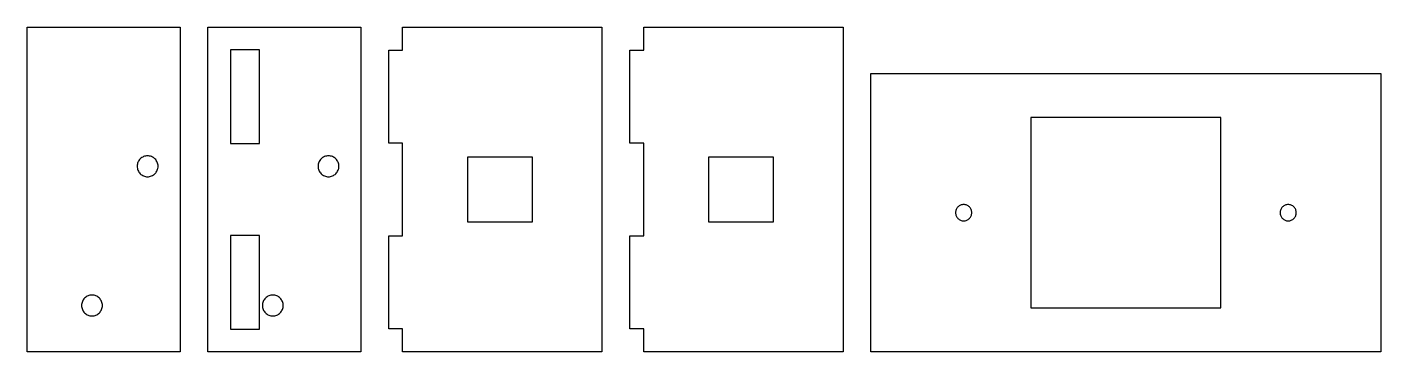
# Model space of a CAD drawing. Header units: millimetres. Extents: x 10 to 886, y 10 to 359.
# Drawn here: x 583 to 875, y 10 to 80 of the extents above; entities that cross this region are included whole.
import ezdxf

# ---------------------------------------------------------------- set-up
doc = ezdxf.new("R2010")
doc.units = ezdxf.units.MM

msp = doc.modelspace()

# ---------------------------------------------------------------- linework, layer by layer
at = {"color": 1}
for points in [[(583, 80), (616, 80), (616, 10), (583, 10), (583, 80)], [(655, 10), (622, 10), (622, 80), (655, 80), (655, 10)], [(661, 35), (664, 35), (664, 55), (661, 55), (661, 75), (664, 75), (664, 80), (707, 80), (707, 10), (664, 10), (664, 15), (661, 15), (661, 35)], [(713, 35), (716, 35), (716, 55), (713, 55), (713, 75), (716, 75), (716, 80), (759, 80), (759, 10), (716, 10), (716, 15), (713, 15), (713, 35)], [(633.1, 75.1), (626.9, 75.1), (626.9, 54.9), (633.1, 54.9), (633.1, 75.1)], [(875, 70), (875, 10), (765, 10), (765, 70), (875, 70)], [(799.5, 19.5), (840.5, 19.5), (840.5, 60.5), (799.5, 60.5), (799.5, 19.5)], [(611.24, 50.22), (611.21, 50.44), (611.15, 50.65), (611.08, 50.86), (610.98, 51.06), (610.87, 51.25), (610.74, 51.43), (610.59, 51.59), (610.43, 51.74), (610.25, 51.87), (610.06, 51.98), (609.86, 52.08), (609.65, 52.15), (609.44, 52.21), (609.22, 52.24), (609, 52.25), (608.78, 52.24), (608.56, 52.21), (608.35, 52.15), (608.14, 52.08), (607.94, 51.98), (607.75, 51.87), (607.57, 51.74), (607.41, 51.59), (607.26, 51.43), (607.13, 51.25), (607.02, 51.06), (606.92, 50.86), (606.85, 50.65), (606.79, 50.44), (606.76, 50.22), (606.75, 50), (606.76, 49.78), (606.79, 49.56), (606.85, 49.35), (606.92, 49.14), (607.02, 48.94), (607.13, 48.75), (607.26, 48.57), (607.41, 48.41), (607.57, 48.26), (607.75, 48.13), (607.94, 48.02), (608.14, 47.92), (608.35, 47.85), (608.56, 47.79), (608.78, 47.76), (609, 47.75), (609.22, 47.76), (609.44, 47.79), (609.65, 47.85), (609.86, 47.92), (610.06, 48.02), (610.25, 48.13), (610.43, 48.26), (610.59, 48.41), (610.74, 48.57), (610.87, 48.75), (610.98, 48.94), (611.08, 49.14), (611.15, 49.35), (611.21, 49.56), (611.24, 49.78), (611.25, 50), (611.24, 50.22)], [(650.15, 50.65), (650.08, 50.86), (649.98, 51.06), (649.87, 51.25), (649.74, 51.43), (649.59, 51.59), (649.43, 51.74), (649.25, 51.87), (649.06, 51.98), (648.86, 52.08), (648.65, 52.15), (648.44, 52.21), (648.22, 52.24), (648, 52.25), (647.78, 52.24), (647.56, 52.21), (647.35, 52.15), (647.14, 52.08), (646.94, 51.98), (646.75, 51.87), (646.57, 51.74), (646.41, 51.59), (646.26, 51.43), (646.13, 51.25), (646.02, 51.06), (645.92, 50.86), (645.85, 50.65), (645.79, 50.44), (645.76, 50.22), (645.75, 50), (645.76, 49.78), (645.79, 49.56), (645.85, 49.35), (645.92, 49.14), (646.02, 48.94), (646.13, 48.75), (646.26, 48.57), (646.41, 48.41), (646.57, 48.26), (646.75, 48.13), (646.94, 48.02), (647.14, 47.92), (647.35, 47.85), (647.56, 47.79), (647.78, 47.76), (648, 47.75), (648.22, 47.76), (648.44, 47.79), (648.65, 47.85), (648.86, 47.92), (649.06, 48.02), (649.25, 48.13), (649.43, 48.26), (649.59, 48.41), (649.74, 48.57), (649.87, 48.75), (649.98, 48.94), (650.08, 49.14), (650.15, 49.35), (650.21, 49.56), (650.24, 49.78), (650.25, 50), (650.24, 50.22), (650.21, 50.44), (650.15, 50.65)], [(678, 38), (692, 38), (692, 52), (678, 52), (678, 38)], [(730, 38), (744, 38), (744, 52), (730, 52), (730, 38)], [(786.72, 40.34), (786.67, 40.51), (786.62, 40.67), (786.54, 40.82), (786.46, 40.97), (786.35, 41.11), (786.24, 41.24), (786.11, 41.35), (785.97, 41.46), (785.82, 41.54), (785.67, 41.62), (785.51, 41.67), (785.34, 41.72), (785.17, 41.74), (785, 41.75), (784.83, 41.74), (784.66, 41.72), (784.49, 41.67), (784.33, 41.62), (784.18, 41.54), (784.03, 41.46), (783.89, 41.35), (783.76, 41.24), (783.65, 41.11), (783.54, 40.97), (783.46, 40.82), (783.38, 40.67), (783.33, 40.51), (783.28, 40.34), (783.26, 40.17), (783.25, 40), (783.26, 39.83), (783.28, 39.66), (783.33, 39.49), (783.38, 39.33), (783.46, 39.18), (783.54, 39.03), (783.65, 38.89), (783.76, 38.76), (783.89, 38.65), (784.03, 38.54), (784.18, 38.46), (784.33, 38.38), (784.49, 38.33), (784.66, 38.28), (784.83, 38.26), (785, 38.25), (785.17, 38.26), (785.34, 38.28), (785.51, 38.33), (785.67, 38.38), (785.82, 38.46), (785.97, 38.54), (786.11, 38.65), (786.24, 38.76), (786.35, 38.89), (786.46, 39.03), (786.54, 39.18), (786.62, 39.33), (786.67, 39.49), (786.72, 39.66), (786.74, 39.83), (786.75, 40), (786.74, 40.17), (786.72, 40.34)], [(856.74, 40.17), (856.72, 40.34), (856.67, 40.51), (856.62, 40.67), (856.54, 40.82), (856.46, 40.97), (856.35, 41.11), (856.24, 41.24), (856.11, 41.35), (855.97, 41.46), (855.82, 41.54), (855.67, 41.62), (855.51, 41.67), (855.34, 41.72), (855.17, 41.74), (855, 41.75), (854.83, 41.74), (854.66, 41.72), (854.49, 41.67), (854.33, 41.62), (854.18, 41.54), (854.03, 41.46), (853.89, 41.35), (853.76, 41.24), (853.65, 41.11), (853.54, 40.97), (853.46, 40.82), (853.38, 40.67), (853.33, 40.51), (853.28, 40.34), (853.26, 40.17), (853.25, 40), (853.26, 39.83), (853.28, 39.66), (853.33, 39.49), (853.38, 39.33), (853.46, 39.18), (853.54, 39.03), (853.65, 38.89), (853.76, 38.76), (853.89, 38.65), (854.03, 38.54), (854.18, 38.46), (854.33, 38.38), (854.49, 38.33), (854.66, 38.28), (854.83, 38.26), (855, 38.25), (855.17, 38.26), (855.34, 38.28), (855.51, 38.33), (855.67, 38.38), (855.82, 38.46), (855.97, 38.54), (856.11, 38.65), (856.24, 38.76), (856.35, 38.89), (856.46, 39.03), (856.54, 39.18), (856.62, 39.33), (856.67, 39.49), (856.72, 39.66), (856.74, 39.83), (856.75, 40), (856.74, 40.17)], [(626.9, 35.1), (626.9, 14.9), (633.1, 14.9), (633.1, 35.1), (626.9, 35.1)], [(599.21, 20.44), (599.15, 20.65), (599.08, 20.86), (598.98, 21.06), (598.87, 21.25), (598.74, 21.43), (598.59, 21.59), (598.43, 21.74), (598.25, 21.87), (598.06, 21.98), (597.86, 22.08), (597.65, 22.15), (597.44, 22.21), (597.22, 22.24), (597, 22.25), (596.78, 22.24), (596.56, 22.21), (596.35, 22.15), (596.14, 22.08), (595.94, 21.98), (595.75, 21.87), (595.57, 21.74), (595.41, 21.59), (595.26, 21.43), (595.13, 21.25), (595.02, 21.06), (594.92, 20.86), (594.85, 20.65), (594.79, 20.44), (594.76, 20.22), (594.75, 20), (594.76, 19.78), (594.79, 19.56), (594.85, 19.35), (594.92, 19.14), (595.02, 18.94), (595.13, 18.75), (595.26, 18.57), (595.41, 18.41), (595.57, 18.26), (595.75, 18.13), (595.94, 18.02), (596.14, 17.92), (596.35, 17.85), (596.56, 17.79), (596.78, 17.76), (597, 17.75), (597.22, 17.76), (597.44, 17.79), (597.65, 17.85), (597.86, 17.92), (598.06, 18.02), (598.25, 18.13), (598.43, 18.26), (598.59, 18.41), (598.74, 18.57), (598.87, 18.75), (598.98, 18.94), (599.08, 19.14), (599.15, 19.35), (599.21, 19.56), (599.24, 19.78), (599.25, 20), (599.24, 20.22), (599.21, 20.44)], [(638.08, 20.86), (637.98, 21.06), (637.87, 21.25), (637.74, 21.43), (637.59, 21.59), (637.43, 21.74), (637.25, 21.87), (637.06, 21.98), (636.86, 22.08), (636.65, 22.15), (636.44, 22.21), (636.22, 22.24), (636, 22.25), (635.78, 22.24), (635.56, 22.21), (635.35, 22.15), (635.14, 22.08), (634.94, 21.98), (634.75, 21.87), (634.57, 21.74), (634.41, 21.59), (634.26, 21.43), (634.13, 21.25), (634.02, 21.06), (633.92, 20.86), (633.85, 20.65), (633.79, 20.44), (633.76, 20.22), (633.75, 20), (633.76, 19.78), (633.79, 19.56), (633.85, 19.35), (633.92, 19.14), (634.02, 18.94), (634.13, 18.75), (634.26, 18.57), (634.41, 18.41), (634.57, 18.26), (634.75, 18.13), (634.94, 18.02), (635.14, 17.92), (635.35, 17.85), (635.56, 17.79), (635.78, 17.76), (636, 17.75), (636.22, 17.76), (636.44, 17.79), (636.65, 17.85), (636.86, 17.92), (637.06, 18.02), (637.25, 18.13), (637.43, 18.26), (637.59, 18.41), (637.74, 18.57), (637.87, 18.75), (637.98, 18.94), (638.08, 19.14), (638.15, 19.35), (638.21, 19.56), (638.24, 19.78), (638.25, 20), (638.24, 20.22), (638.21, 20.44), (638.15, 20.65), (638.08, 20.86)]]:
    msp.add_lwpolyline(points, close=True, dxfattribs=at)

doc.saveas('drawing.dxf')
